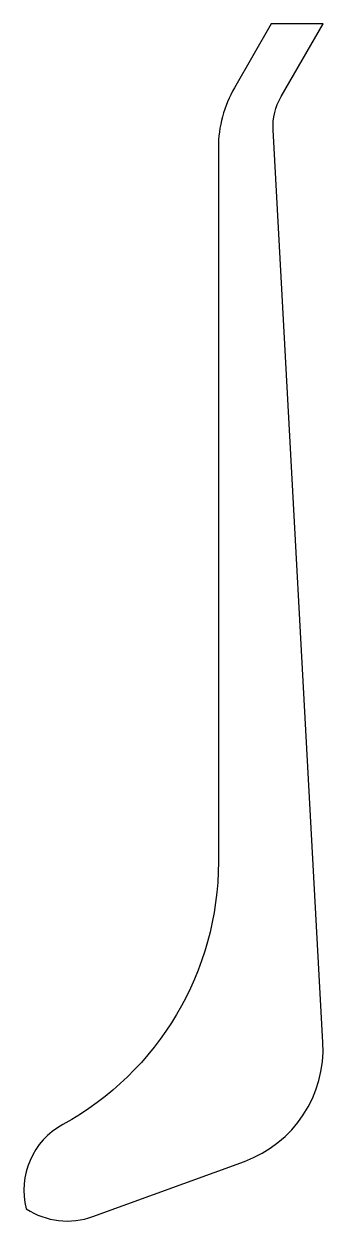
# Model space of a CAD drawing. Extents: x 258.3 to 268.3, y 221.6 to 261.6.
import ezdxf

# ---------------------------------------------------------------- set-up
doc = ezdxf.new("R2010")
doc.units = 0
doc.layers.add('ANA', color=220, linetype='CONTINUOUS')

msp = doc.modelspace()

# ---------------------------------------------------------------- linework, layer by layer
at = {"layer": 'ANA'}
msp.add_lwpolyline([(264.778, 233.629, -0.274107), (259.578, 224.857, 0.343274), (258.357, 222.039, 0.236499), (260.582, 221.781), (265.646, 223.624, 0.330329), (268.272, 227.6), (266.61, 258.091, -0.145525), (266.875, 259.2), (268.278, 261.629), (266.546, 261.629), (265.314, 259.495, 0.131652), (264.778, 257.495)], format="xyb", close=True, dxfattribs=at)

doc.saveas('drawing.dxf')
